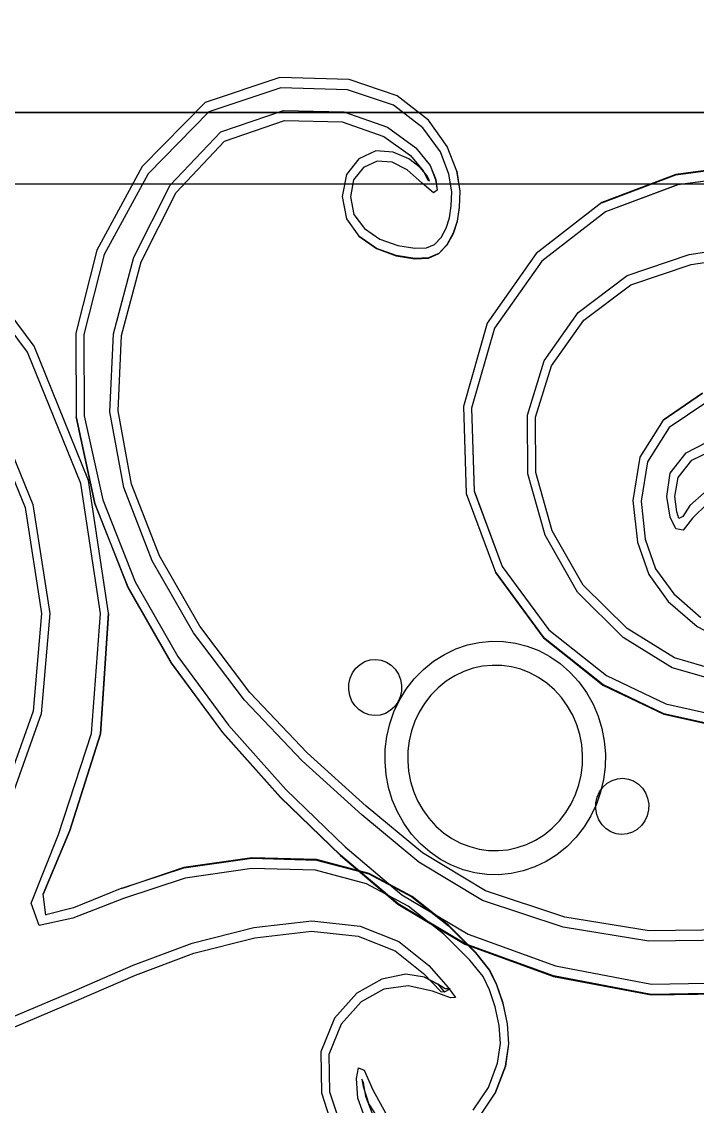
# Model space of a CAD drawing. Header units: millimetres. Extents: x 174511 to 265775, y -1918 to 26385.
# Drawn here: x 255693 to 255960.4, y 2125.6 to 2555 of the extents above; entities that cross this region are included whole.
import ezdxf

# ---------------------------------------------------------------- set-up
doc = ezdxf.new("R2010")
doc.units = ezdxf.units.MM

msp = doc.modelspace()

# ---------------------------------------------------------------- linework, layer by layer
at = {"color": 2, "true_color": 0xffff00}
for points in [[(255972.96, 2191.39), (255941.26, 2191.01), (255907.29, 2196.47), (255875.45, 2207.11), (255850.17, 2222.28), (255827.62, 2241.03), (255803.96, 2262.4), (255781.11, 2286.42), (255760.97, 2313.12), (255744.67, 2341.53), (255733.34, 2370.65), (255727.91, 2400.59), (255729.33, 2431.45), (255737.36, 2461.81), (255751.77, 2490.27), (255771.76, 2511.44), (255796.55, 2519.93), (255820.46, 2519.34), (255837.79, 2513.27), (255849.04, 2505.07), (255854.72, 2498.13), (255856.86, 2492.52), (255857.5, 2488.34), (255855.95, 2487.31), (255851.51, 2491.15), (255845.58, 2496.34), (255839.59, 2499.35), (255833.76, 2499.8), (255828.32, 2497.32), (255824.39, 2492.45), (255823.1, 2485.72), (255824.5, 2478.74), (255828.65, 2473.11), (255834.73, 2468.97), (255841.91, 2466.46), (255848.59, 2465.36), (255853.2, 2465.48), (255856.45, 2466.87), (255859.05, 2469.62), (255861.01, 2473.27), (255862.31, 2477.34), (255863.04, 2482.08), (255863.27, 2487.69), (255862.12, 2494.66), (255858.74, 2503.46), (255851.84, 2512.96), (255840.19, 2522), (255822, 2528.11), (255795.54, 2528.81), (255767.1, 2519.3), (255742.97, 2494.76), (255725.63, 2462.84), (255717.55, 2431.16), (255717.69, 2399), (255725.02, 2365.66), (255737.9, 2333.2), (255754.72, 2303.68), (255774.82, 2276.51), (255797.54, 2251.07), (255821.05, 2228.37), (255843.51, 2209.38), (255869.67, 2193.76), (255904.27, 2181.17), (255942.32, 2173.97), (255978.84, 2174.54)], [(255972.96, 2191.39), (255941.26, 2191.01), (255907.29, 2196.47), (255875.45, 2207.11), (255850.17, 2222.28), (255827.62, 2241.03), (255803.96, 2262.4), (255781.11, 2286.42), (255760.97, 2313.12), (255744.67, 2341.53), (255733.34, 2370.65), (255727.91, 2400.59), (255729.33, 2431.45), (255737.36, 2461.81), (255751.76, 2490.27), (255771.76, 2511.44), (255796.55, 2519.93), (255820.46, 2519.34), (255837.79, 2513.27), (255849.04, 2505.07), (255854.72, 2498.13), (255856.85, 2492.52), (255857.5, 2488.34), (255855.95, 2487.3), (255851.51, 2491.15), (255845.58, 2496.34), (255839.59, 2499.35), (255833.76, 2499.8), (255828.32, 2497.32), (255824.39, 2492.45), (255823.1, 2485.72), (255824.5, 2478.74), (255828.65, 2473.11), (255834.73, 2468.97), (255841.9, 2466.46), (255848.59, 2465.36), (255853.2, 2465.48), (255856.45, 2466.87), (255859.05, 2469.62), (255861.01, 2473.27), (255862.31, 2477.34), (255863.04, 2482.08), (255863.27, 2487.69), (255862.12, 2494.66), (255858.74, 2503.46), (255851.84, 2512.96), (255840.18, 2522), (255822, 2528.11), (255795.54, 2528.81), (255767.09, 2519.3), (255742.97, 2494.76), (255725.63, 2462.84), (255717.55, 2431.16), (255717.69, 2399), (255725.02, 2365.66), (255737.9, 2333.2), (255754.72, 2303.68), (255774.82, 2276.5), (255797.54, 2251.07), (255821.05, 2228.37), (255843.51, 2209.38), (255869.67, 2193.76), (255904.27, 2181.17), (255942.32, 2173.97), (255978.84, 2174.54)], [(255985.48, 2498.96), (255951.87, 2494.45), (255922.68, 2483.37), (255922.7, 2483.37), (255951.88, 2494.42), (255951.88, 2494.4), (255985.49, 2498.88)], [(255985.48, 2498.96), (255951.87, 2494.45), (255922.69, 2483.37), (255922.7, 2483.37), (255951.88, 2494.42), (255951.88, 2494.4), (255985.49, 2498.88)], [(255985.71, 2494.82), (255952.67, 2490.43), (255924.11, 2479.69), (255898.84, 2460.17), (255880.09, 2433.68), (255871.09, 2402.03), (255872.07, 2369.22), (255883.24, 2339.27), (255901.69, 2314.24), (255924.53, 2296.2), (255947.93, 2284.98), (255968.1, 2280.41)], [(255985.71, 2494.82), (255952.66, 2490.43), (255924.11, 2479.69), (255898.84, 2460.17), (255880.09, 2433.68), (255871.09, 2402.02), (255872.07, 2369.21), (255883.24, 2339.27), (255901.69, 2314.24), (255924.53, 2296.2), (255947.93, 2284.98), (255968.1, 2280.41)], [(255871.76, 2124.05), (255877.78, 2133.02), (255881.37, 2142.65), (255882.54, 2150.49), (255881.98, 2157.59), (255880.39, 2164.96), (255878.13, 2171.72), (255875.6, 2176.97), (255870.38, 2183.41), (255860.07, 2193.75), (255845.98, 2204.89), (255829.44, 2213.71), (255809.24, 2219.05), (255784.14, 2219.74), (255757.65, 2215.96), (255733.27, 2207.86), (255713.26, 2200.06), (255699.85, 2197.2), (255696.71, 2206), (255707.51, 2233.17), (255720.54, 2273.23), (255724.12, 2320.7), (255716.32, 2372.15), (255695.23, 2424.14), (255662.24, 2468.43)], [(255871.76, 2124.05), (255877.78, 2133.02), (255881.37, 2142.65), (255882.54, 2150.49), (255881.98, 2157.59), (255880.39, 2164.96), (255878.13, 2171.72), (255875.6, 2176.97), (255870.38, 2183.41), (255860.07, 2193.75), (255845.98, 2204.89), (255829.44, 2213.7), (255809.24, 2219.04), (255784.14, 2219.74), (255757.65, 2215.96), (255733.27, 2207.86), (255713.26, 2200.06), (255699.85, 2197.2), (255696.71, 2206), (255707.51, 2233.17), (255720.54, 2273.23), (255724.12, 2320.7), (255716.32, 2372.15), (255695.23, 2424.14), (255662.24, 2468.43)], [(255967.62, 2294.34), (255950.52, 2299.22), (255931.03, 2311.24), (255912.96, 2329.16), (255900.15, 2351.69), (255893.33, 2376), (255893.22, 2399.27), (255899.87, 2420.79), (255913.34, 2439.87), (255932.73, 2454.54), (255957.17, 2462.82), (255987.59, 2467.48)], [(255967.62, 2294.34), (255950.52, 2299.21), (255931.03, 2311.24), (255912.96, 2329.16), (255900.15, 2351.69), (255893.32, 2376), (255893.22, 2399.27), (255899.87, 2420.79), (255913.33, 2439.87), (255932.73, 2454.54), (255957.17, 2462.82), (255987.59, 2467.48)], [(255679.19, 2408.36), (255697.37, 2363.93), (255704.06, 2320.77), (255700.64, 2281.01), (255688.47, 2246.8)], [(255679.19, 2408.36), (255697.37, 2363.93), (255704.06, 2320.77), (255700.64, 2281), (255688.47, 2246.8)], [(255962.54, 2407.91), (255946.99, 2397.25), (255946.99, 2397.25), (255962.54, 2407.89)], [(255962.54, 2407.91), (255946.99, 2397.25), (255946.99, 2397.25), (255962.54, 2407.89)], [(255963.85, 2404.14), (255949.26, 2394.33), (255940.72, 2380.82), (255938.17, 2365.17), (255939.83, 2350.11), (255943.94, 2338.36), (255951.09, 2328.52), (255961.86, 2319.17)], [(255963.85, 2404.14), (255949.25, 2394.33), (255940.72, 2380.82), (255938.17, 2365.17), (255939.83, 2350.11), (255943.94, 2338.36), (255951.09, 2328.51), (255961.86, 2319.17)], [(255979.17, 2170.47), (255942.13, 2169.9), (255903.56, 2177.18), (255868.49, 2189.94), (255841.97, 2205.78), (255819.23, 2225.01), (255795.49, 2247.93), (255772.56, 2273.61), (255752.21, 2301.13), (255735.13, 2331.15), (255721.98, 2364.32), (255714.49, 2398.56), (255714.49, 2398.56), (255714.48, 2398.55), (255721.92, 2364.27), (255735.03, 2331.07), (255752.12, 2301.04), (255772.49, 2273.53), (255795.44, 2247.85), (255819.19, 2224.93), (255841.93, 2205.67), (255868.45, 2189.79), (255903.53, 2177.01), (255942.12, 2169.72), (255979.19, 2170.3)], [(255979.17, 2170.47), (255942.13, 2169.9), (255903.56, 2177.18), (255868.49, 2189.94), (255841.97, 2205.78), (255819.23, 2225.01), (255795.49, 2247.93), (255772.56, 2273.61), (255752.21, 2301.13), (255735.13, 2331.15), (255721.98, 2364.32), (255714.49, 2398.56), (255714.49, 2398.56), (255714.48, 2398.55), (255721.92, 2364.27), (255735.03, 2331.07), (255752.12, 2301.04), (255772.49, 2273.53), (255795.44, 2247.85), (255819.19, 2224.93), (255841.93, 2205.67), (255868.45, 2189.79), (255903.53, 2177.01), (255942.12, 2169.72), (255979.19, 2170.3)], [(255964.5, 2364.27), (255958.57, 2358.47), (255954.89, 2353.75), (255951.93, 2354.18), (255949.74, 2358.91), (255948.33, 2367.07), (255949.75, 2376.32), (255956.02, 2384.35), (255968.02, 2390.5)], [(255964.5, 2364.27), (255958.58, 2358.47), (255954.89, 2353.75), (255951.94, 2354.18), (255949.74, 2358.91), (255948.34, 2367.07), (255949.75, 2376.32), (255956.03, 2384.36), (255968.02, 2390.5)], [(255968.03, 2276.32), (255947.16, 2281.02), (255923.09, 2292.55), (255899.59, 2311.15), (255899.59, 2311.15), (255880.5, 2337.11), (255880.49, 2337.11), (255899.59, 2311.14), (255923.07, 2292.45), (255947.14, 2280.88), (255968.01, 2276.23)], [(255968.03, 2276.32), (255947.17, 2281.02), (255923.09, 2292.55), (255899.6, 2311.15), (255899.59, 2311.15), (255880.5, 2337.11), (255880.5, 2337.11), (255899.59, 2311.14), (255923.07, 2292.45), (255947.14, 2280.88), (255968.01, 2276.23)], [(255613.4, 2107.64), (255637.21, 2127.83), (255663.45, 2147.37), (255689.06, 2160.9), (255713.71, 2171.3), (255737.11, 2181.41), (255760.43, 2190.15), (255784.85, 2196.4), (255807.85, 2199.04), (255826.94, 2196.93), (255842.3, 2190.78), (255854.11, 2181.31), (255861.78, 2172.59), (255864.74, 2168.69), (255862.77, 2168.56), (255855.65, 2171.16), (255845.98, 2173.35), (255836.39, 2171.96), (255827.36, 2166.91), (255819.39, 2158.13), (255814.54, 2146.11), (255814.86, 2131.37), (255819.93, 2115.93)], [(255613.4, 2107.64), (255637.21, 2127.83), (255663.45, 2147.37), (255689.06, 2160.9), (255713.71, 2171.3), (255737.11, 2181.41), (255760.43, 2190.15), (255784.84, 2196.4), (255807.85, 2199.04), (255826.94, 2196.93), (255842.3, 2190.78), (255854.11, 2181.31), (255861.78, 2172.59), (255864.74, 2168.68), (255862.77, 2168.56), (255855.65, 2171.16), (255845.98, 2173.35), (255836.39, 2171.96), (255827.35, 2166.91), (255819.39, 2158.13), (255814.54, 2146.11), (255814.86, 2131.37), (255819.93, 2115.93)], [(255829.53, 2119.33), (255826.08, 2128.84), (255825.5, 2136.57), (255826.33, 2140.83), (255828.5, 2139.91), (255831.93, 2132.07), (255837.18, 2122.73)], [(255829.53, 2119.33), (255826.08, 2128.84), (255825.5, 2136.56), (255826.33, 2140.83), (255828.5, 2139.91), (255831.93, 2132.07), (255837.18, 2122.73)]]:
    msp.add_lwpolyline(points, dxfattribs=at)
for points in [[(255866.21, 2481.55), (255865.37, 2476.07), (255863.79, 2471.24), (255861.34, 2466.73), (255858.07, 2463.26), (255854.03, 2461.51), (255848.62, 2461.3), (255841.27, 2462.45), (255833.38, 2465.29), (255833.39, 2465.28), (255826.42, 2470.11), (255826.43, 2470.11), (255833.39, 2465.26), (255841.27, 2462.36), (255848.62, 2461.16), (255854.03, 2461.42), (255858.09, 2463.22), (255861.41, 2466.68), (255863.92, 2471.16), (255865.5, 2476.01), (255866.33, 2481.52), (255866.54, 2487.96), (255865.23, 2495.82), (255865.22, 2495.83), (255865.22, 2495.83), (255866.48, 2487.97)], [(255866.21, 2481.55), (255865.37, 2476.07), (255863.79, 2471.24), (255861.34, 2466.73), (255858.07, 2463.26), (255854.03, 2461.51), (255848.62, 2461.3), (255841.26, 2462.45), (255833.38, 2465.29), (255833.39, 2465.28), (255826.42, 2470.11), (255826.42, 2470.11), (255833.39, 2465.26), (255841.26, 2462.36), (255848.62, 2461.16), (255854.03, 2461.42), (255858.08, 2463.22), (255861.41, 2466.68), (255863.92, 2471.16), (255865.5, 2476.01), (255866.33, 2481.52), (255866.54, 2487.96), (255865.23, 2495.82), (255865.22, 2495.83), (255865.22, 2495.83), (255866.48, 2487.97)], [(255712.07, 2234.77), (255701.46, 2209.6), (255701.47, 2209.58), (255712.07, 2234.77), (255724.11, 2273.06), (255727.33, 2320.64), (255727.33, 2320.76), (255724.11, 2273.09)], [(255712.07, 2234.77), (255701.46, 2209.6), (255701.47, 2209.58), (255712.07, 2234.77), (255724.11, 2273.06), (255727.33, 2320.64), (255727.33, 2320.76), (255724.11, 2273.09)], [(255885.14, 2158.24), (255885.75, 2150.31), (255884.45, 2141.5), (255884.46, 2141.5), (255880.48, 2130.8), (255880.48, 2130.8), (255884.47, 2141.51), (255885.82, 2150.32), (255885.27, 2158.27), (255883.55, 2166.36), (255881.08, 2173.73), (255878.28, 2179.51), (255872.73, 2186.42), (255862.04, 2197.18), (255847.52, 2208.67), (255830.47, 2217.77), (255809.72, 2223.29), (255784.06, 2224.01), (255757.16, 2220.14), (255732.68, 2211.89), (255732.67, 2211.91), (255757.17, 2220.06), (255757.17, 2220.03), (255784.06, 2223.83), (255809.7, 2223.1), (255830.43, 2217.59), (255847.46, 2208.51), (255861.97, 2197.05), (255872.65, 2186.31), (255878.18, 2179.42), (255880.96, 2173.65), (255883.42, 2166.31)], [(255885.14, 2158.24), (255885.75, 2150.31), (255884.45, 2141.5), (255884.46, 2141.5), (255880.48, 2130.8), (255880.48, 2130.8), (255884.47, 2141.51), (255885.82, 2150.32), (255885.27, 2158.27), (255883.55, 2166.36), (255881.08, 2173.73), (255878.28, 2179.51), (255872.73, 2186.42), (255862.04, 2197.18), (255847.52, 2208.67), (255830.47, 2217.77), (255809.72, 2223.29), (255784.06, 2224.01), (255757.16, 2220.14), (255732.68, 2211.89), (255732.67, 2211.91), (255757.17, 2220.06), (255757.17, 2220.03), (255784.06, 2223.83), (255809.7, 2223.1), (255830.43, 2217.59), (255847.46, 2208.51), (255861.97, 2197.05), (255872.65, 2186.31), (255878.17, 2179.42), (255880.96, 2173.65), (255883.42, 2166.31)], [(255862.66, 2172.09), (255860.56, 2172.07), (255857.69, 2173.98), (255852.49, 2176.75), (255852.5, 2176.75), (255857.67, 2173.96), (255857.66, 2173.96), (255860.26, 2170.86), (255860.28, 2170.88), (255860.35, 2170.95)], [(255862.66, 2172.09), (255860.56, 2172.07), (255857.69, 2173.98), (255852.5, 2176.75), (255852.5, 2176.75), (255857.67, 2173.96), (255857.66, 2173.96), (255860.26, 2170.86), (255860.28, 2170.88), (255860.35, 2170.95)]]:
    msp.add_lwpolyline(points, close=True, dxfattribs=at)
at = {"color": 2, "true_color": 0xffff00, "extrusion": (1.98952e-13, -2.38419e-07, 1)}
for points in [[(255912.49, 2232.15), (255908.86, 2228.45), (255904.85, 2225.21), (255900.56, 2222.48), (255896.07, 2220.34), (255891.44, 2218.76), (255886.71, 2217.74), (255881.92, 2217.29), (255877.13, 2217.4), (255872.37, 2218.06), (255867.7, 2219.27), (255863.17, 2221.03), (255858.81, 2223.33), (255854.68, 2226.17), (255850.83, 2229.54), (255847.33, 2233.39), (255844.27, 2237.63), (255841.7, 2242.18), (255839.67, 2246.93), (255838.18, 2251.84), (255837.23, 2256.86), (255836.8, 2261.93), (255836.9, 2267.01), (255837.52, 2272.05), (255838.67, 2276.99), (255840.33, 2281.8), (255842.5, 2286.41), (255845.18, 2290.79), (255848.36, 2294.87), (255851.99, 2298.58), (255856, 2301.82), (255860.29, 2304.54), (255864.78, 2306.69), (255869.41, 2308.27), (255874.14, 2309.28), (255878.93, 2309.73), (255883.72, 2309.63), (255888.48, 2308.97), (255893.15, 2307.76), (255897.68, 2306), (255902.04, 2303.7), (255906.17, 2300.86), (255910.02, 2297.48), (255913.52, 2293.64), (255916.58, 2289.39), (255919.15, 2284.85), (255921.18, 2280.09), (255922.67, 2275.18), (255923.62, 2270.17), (255924.05, 2265.1), (255923.95, 2260.02), (255923.33, 2254.98), (255922.18, 2250.04), (255920.52, 2245.23), (255918.35, 2240.62), (255915.67, 2236.24)], [(255912.49, 2232.15), (255908.86, 2228.45), (255904.85, 2225.21), (255900.56, 2222.48), (255896.07, 2220.34), (255891.44, 2218.76), (255886.71, 2217.74), (255881.92, 2217.29), (255877.13, 2217.4), (255872.37, 2218.06), (255867.7, 2219.27), (255863.17, 2221.03), (255858.81, 2223.33), (255854.68, 2226.17), (255850.83, 2229.54), (255847.33, 2233.39), (255844.27, 2237.63), (255841.7, 2242.18), (255839.67, 2246.93), (255838.18, 2251.84), (255837.23, 2256.86), (255836.8, 2261.93), (255836.9, 2267.01), (255837.52, 2272.04), (255838.67, 2276.99), (255840.32, 2281.8), (255842.5, 2286.41), (255845.18, 2290.79), (255848.36, 2294.87), (255851.99, 2298.58), (255856, 2301.82), (255860.29, 2304.54), (255864.78, 2306.69), (255869.41, 2308.27), (255874.14, 2309.28), (255878.93, 2309.73), (255883.72, 2309.63), (255888.48, 2308.97), (255893.15, 2307.76), (255897.68, 2306), (255902.04, 2303.7), (255906.16, 2300.86), (255910.02, 2297.48), (255913.52, 2293.64), (255916.58, 2289.39), (255919.15, 2284.85), (255921.18, 2280.09), (255922.67, 2275.18), (255923.62, 2270.17), (255924.05, 2265.1), (255923.95, 2260.02), (255923.32, 2254.98), (255922.18, 2250.03), (255920.52, 2245.23), (255918.35, 2240.61), (255915.67, 2236.24)], [(255839.26, 2300.23), (255840.86, 2298.64), (255842.1, 2296.73), (255842.95, 2294.58), (255843.35, 2292.3), (255843.31, 2289.98), (255842.8, 2287.71), (255841.86, 2285.61), (255840.53, 2283.76), (255838.87, 2282.25), (255836.94, 2281.13), (255834.84, 2280.47), (255832.65, 2280.28), (255830.48, 2280.57), (255828.41, 2281.34), (255826.53, 2282.55), (255824.94, 2284.15), (255823.69, 2286.06), (255822.84, 2288.21), (255822.43, 2290.49), (255822.49, 2292.81), (255822.99, 2295.08), (255823.93, 2297.18), (255825.26, 2299.03), (255826.93, 2300.54), (255828.85, 2301.66), (255830.95, 2302.32), (255833.14, 2302.51), (255835.32, 2302.21), (255837.39, 2301.45)], [(255839.26, 2300.23), (255840.86, 2298.64), (255842.1, 2296.73), (255842.95, 2294.58), (255843.35, 2292.3), (255843.31, 2289.97), (255842.8, 2287.71), (255841.86, 2285.61), (255840.53, 2283.76), (255838.87, 2282.25), (255836.94, 2281.13), (255834.84, 2280.47), (255832.65, 2280.28), (255830.48, 2280.57), (255828.4, 2281.34), (255826.53, 2282.55), (255824.94, 2284.15), (255823.69, 2286.06), (255822.84, 2288.2), (255822.43, 2290.49), (255822.49, 2292.81), (255822.99, 2295.07), (255823.93, 2297.17), (255825.26, 2299.03), (255826.93, 2300.54), (255828.85, 2301.65), (255830.95, 2302.32), (255833.14, 2302.51), (255835.32, 2302.21), (255837.39, 2301.45)], [(255905.86, 2238.65), (255908.39, 2241.89), (255910.52, 2245.36), (255912.24, 2249.01), (255913.55, 2252.82), (255914.46, 2256.74), (255914.95, 2260.74), (255915.03, 2264.77), (255914.7, 2268.8), (255913.94, 2272.77), (255912.76, 2276.66), (255911.15, 2280.42), (255909.11, 2284.04), (255906.68, 2287.41), (255903.9, 2290.47), (255900.84, 2293.15), (255897.56, 2295.4), (255894.11, 2297.22), (255890.52, 2298.61), (255886.82, 2299.57), (255883.04, 2300.1), (255879.24, 2300.18), (255875.44, 2299.82), (255871.69, 2299.02), (255868.02, 2297.77), (255864.46, 2296.07), (255861.06, 2293.9), (255857.87, 2291.33), (255854.99, 2288.38), (255852.46, 2285.14), (255850.33, 2281.67), (255848.61, 2278.02), (255847.3, 2274.21), (255846.39, 2270.28), (255845.9, 2266.29), (255845.82, 2262.25), (255846.15, 2258.23), (255846.91, 2254.25), (255848.09, 2250.37), (255849.7, 2246.6), (255851.74, 2242.99), (255854.17, 2239.62), (255856.95, 2236.56), (255860.01, 2233.88), (255863.29, 2231.63), (255866.74, 2229.81), (255870.33, 2228.41), (255874.03, 2227.45), (255877.81, 2226.93), (255881.61, 2226.84), (255885.41, 2227.2), (255889.16, 2228.01), (255892.83, 2229.26), (255896.39, 2230.96), (255899.79, 2233.12), (255902.98, 2235.7)], [(255905.86, 2238.65), (255908.39, 2241.89), (255910.52, 2245.35), (255912.24, 2249.01), (255913.55, 2252.82), (255914.46, 2256.74), (255914.95, 2260.74), (255915.03, 2264.77), (255914.7, 2268.8), (255913.94, 2272.77), (255912.76, 2276.66), (255911.15, 2280.42), (255909.11, 2284.04), (255906.68, 2287.41), (255903.9, 2290.47), (255900.83, 2293.15), (255897.56, 2295.4), (255894.11, 2297.22), (255890.52, 2298.61), (255886.82, 2299.57), (255883.04, 2300.1), (255879.24, 2300.18), (255875.44, 2299.82), (255871.69, 2299.02), (255868.02, 2297.77), (255864.46, 2296.07), (255861.06, 2293.9), (255857.87, 2291.33), (255854.99, 2288.38), (255852.46, 2285.14), (255850.33, 2281.67), (255848.61, 2278.02), (255847.3, 2274.21), (255846.39, 2270.28), (255845.9, 2266.28), (255845.82, 2262.25), (255846.15, 2258.23), (255846.91, 2254.25), (255848.09, 2250.37), (255849.7, 2246.6), (255851.74, 2242.99), (255854.17, 2239.62), (255856.95, 2236.56), (255860.01, 2233.88), (255863.29, 2231.63), (255866.74, 2229.81), (255870.33, 2228.41), (255874.03, 2227.45), (255877.81, 2226.93), (255881.61, 2226.84), (255885.41, 2227.2), (255889.16, 2228), (255892.83, 2229.26), (255896.39, 2230.96), (255899.79, 2233.12), (255902.98, 2235.7)], [(255937.1, 2253.18), (255938.69, 2251.59), (255939.94, 2249.67), (255940.79, 2247.53), (255941.19, 2245.24), (255941.14, 2242.92), (255940.63, 2240.66), (255939.7, 2238.56), (255938.36, 2236.71), (255936.7, 2235.19), (255934.78, 2234.08), (255932.67, 2233.41), (255930.49, 2233.22), (255928.31, 2233.52), (255926.24, 2234.29), (255924.37, 2235.5), (255922.77, 2237.09), (255921.52, 2239), (255920.68, 2241.15), (255920.27, 2243.43), (255920.32, 2245.76), (255920.83, 2248.02), (255921.77, 2250.12), (255923.1, 2251.97), (255924.76, 2253.48), (255926.69, 2254.6), (255928.79, 2255.27), (255930.98, 2255.46), (255933.15, 2255.16), (255935.22, 2254.39)], [(255937.1, 2253.18), (255938.69, 2251.59), (255939.94, 2249.67), (255940.79, 2247.53), (255941.19, 2245.24), (255941.14, 2242.92), (255940.63, 2240.66), (255939.7, 2238.56), (255938.36, 2236.71), (255936.7, 2235.19), (255934.78, 2234.08), (255932.67, 2233.41), (255930.49, 2233.22), (255928.31, 2233.52), (255926.24, 2234.29), (255924.37, 2235.5), (255922.77, 2237.09), (255921.52, 2239), (255920.68, 2241.15), (255920.27, 2243.43), (255920.32, 2245.76), (255920.83, 2248.02), (255921.77, 2250.12), (255923.1, 2251.97), (255924.76, 2253.48), (255926.69, 2254.6), (255928.79, 2255.27), (255930.98, 2255.46), (255933.15, 2255.16), (255935.22, 2254.39)]]:
    msp.add_lwpolyline(points, close=True, dxfattribs=at)
at = {"color": 2, "true_color": 0xffff00}
for points in [[(256730.3, 2500.87, 0), (256626.95, 2494.4, 0), (256411.3, 2491.66, 0), (256410.43, 2491.66, 0), (256407.8, 2491.66, 0), (255974.34, 2490.74, 0), (255427.79, 2490.74, 0), (255427.79, 2809.09, 0), (255427.79, 2901.52, 0), (255974.34, 2901.52, 0), (256407.78, 2902.44, 0), (256613.84, 2905.18, 0), (256706.98, 2911.65, 0), (256800.15, 2923.74, 0)], [(256730.3, 2500.87, 0), (256626.95, 2494.4, 0), (256411.3, 2491.66, 0), (255974.83, 2490.74, 0), (255427.79, 2490.74, 0), (255427.79, 2509.09, 0), (255427.79, 2519.09, 0), (255974.77, 2519.09, 0), (256410.87, 2520, 0), (256410.43, 2520, 0), (255974.71, 2519.09, 0), (255427.79, 2519.09, 0), (255427.79, 2873.18, 0), (255974.71, 2873.18, 0), (256410.43, 2874.09, 0), (256623.74, 2876.84, 0), (256724.54, 2883.31, 0), (256822.71, 2895.39, 0)], [(255972.66, 2195.46, 0), (255941.44, 2195.09, 0), (255907.96, 2200.47, 0), (255876.58, 2210.95, 0), (255851.66, 2225.91, 0), (255829.39, 2244.43, 0), (255805.97, 2265.6, 0), (255783.34, 2289.37, 0), (255763.48, 2315.69, 0), (255747.47, 2343.54, 0), (255736.4, 2371.9, 0), (255731.13, 2400.91, 0), (255731.12, 2400.91, 0), (255732.49, 2430.74, 0), (255732.49, 2430.75, 0), (255740.22, 2460.01, 0), (255754.07, 2487.38, 0), (255773.26, 2507.72, 0), (255797.04, 2515.87, 0), (255819.89, 2515.34, 0), (255836.32, 2509.64, 0), (255846.84, 2502.09, 0), (255851.95, 2496.05, 0), (255853.76, 2492.42, 0), (255854.39, 2492.07, 0), (255853.51, 2494.02, 0), (255850.77, 2497.27, 0), (255846.27, 2500.76, 0), (255840.09, 2503.41, 0), (255833.17, 2503.84, 0), (255826.46, 2500.67, 0), (255821.51, 2494.48, 0), (255819.89, 2485.82, 0), (255821.55, 2476.95, 0), (255821.54, 2476.95, 0), (255826.43, 2470.11, 0), (255826.46, 2470.08, 0), (255833.44, 2465.21, 0), (255841.3, 2462.33, 0), (255848.63, 2461.16, 0), (255854.03, 2461.42, 0), (255858.09, 2463.22, 0), (255861.41, 2466.68, 0), (255863.92, 2471.16, 0), (255865.5, 2476.01, 0), (255866.33, 2481.52, 0), (255866.54, 2487.97, 0), (255865.23, 2495.84, 0), (255861.47, 2505.61, 0), (255854.03, 2515.98, 0), (255841.65, 2525.65, 0), (255822.59, 2532.11, 0), (255795.11, 2532.88, 0), (255765.65, 2523.03, 0), (255740.68, 2497.64, 0), (255722.73, 2464.59, 0), (255714.37, 2431.77, 0), (255714.47, 2398.54, 0), (255721.92, 2364.27, 0), (255735.03, 2331.07, 0), (255752.12, 2301.05, 0), (255772.49, 2273.53, 0), (255795.44, 2247.86, 0), (255819.19, 2224.93, 0), (255841.93, 2205.67, 0), (255868.45, 2189.79, 0), (255903.53, 2177.01, 0), (255942.12, 2169.72, 0), (255979.19, 2170.3, 0)], [(255972.65, 2195.46, 0), (255941.44, 2195.09, 0), (255907.96, 2200.47, 0), (255876.58, 2210.95, 0), (255851.66, 2225.91, 0), (255829.39, 2244.43, 0), (255805.97, 2265.6, 0), (255783.34, 2289.37, 0), (255763.48, 2315.69, 0), (255747.47, 2343.54, 0), (255736.4, 2371.9, 0), (255731.13, 2400.91, 0), (255731.12, 2400.91, 0), (255732.49, 2430.74, 0), (255732.49, 2430.75, 0), (255740.22, 2460.01, 0), (255754.07, 2487.38, 0), (255773.26, 2507.72, 0), (255797.04, 2515.87, 0), (255819.89, 2515.34, 0), (255836.32, 2509.63, 0), (255846.84, 2502.09, 0), (255851.95, 2496.05, 0), (255853.76, 2492.42, 0), (255854.39, 2492.07, 0), (255853.5, 2494.02, 0), (255850.77, 2497.27, 0), (255846.27, 2500.76, 0), (255840.09, 2503.41, 0), (255833.17, 2503.84, 0), (255826.46, 2500.67, 0), (255821.51, 2494.48, 0), (255819.89, 2485.82, 0), (255821.55, 2476.95, 0), (255821.54, 2476.95, 0), (255826.43, 2470.1, 0), (255826.46, 2470.08, 0), (255833.44, 2465.21, 0), (255841.3, 2462.33, 0), (255848.63, 2461.16, 0), (255854.03, 2461.42, 0), (255858.08, 2463.22, 0), (255861.41, 2466.68, 0), (255863.92, 2471.16, 0), (255865.5, 2476.01, 0), (255866.33, 2481.52, 0), (255866.54, 2487.96, 0), (255865.23, 2495.83, 0), (255861.47, 2505.61, 0), (255854.03, 2515.98, 0), (255841.65, 2525.65, 0), (255822.59, 2532.11, 0), (255795.11, 2532.88, 0), (255765.65, 2523.03, 0), (255740.68, 2497.64, 0), (255722.73, 2464.59, 0), (255714.37, 2431.77, 0), (255714.47, 2398.54, 0), (255721.92, 2364.27, 0), (255735.03, 2331.07, 0), (255752.12, 2301.05, 0), (255772.49, 2273.53, 0), (255795.44, 2247.85, 0), (255819.19, 2224.93, 0), (255841.93, 2205.67, 0), (255868.45, 2189.79, 0), (255903.53, 2177.01, 0), (255942.12, 2169.72, 0), (255979.19, 2170.3, 0)], [(255985.49, 2498.97, 0), (255951.89, 2494.47, 0), (255922.71, 2483.4, 0), (255896.68, 2463.22, 0), (255877.26, 2435.7, 0), (255867.91, 2402.61, 0), (255868.91, 2368.29, 0), (255880.53, 2337.07, 0), (255899.63, 2311.06, 0), (255923.1, 2292.4, 0), (255947.15, 2280.87, 0), (255968.01, 2276.23, 0)], [(255985.49, 2498.97, 0), (255951.89, 2494.47, 0), (255922.71, 2483.4, 0), (255896.68, 2463.22, 0), (255877.26, 2435.69, 0), (255867.91, 2402.61, 0), (255868.9, 2368.29, 0), (255880.52, 2337.06, 0), (255899.63, 2311.06, 0), (255923.1, 2292.4, 0), (255947.15, 2280.87, 0), (255968.01, 2276.23, 0)], [(255873.81, 2120.86, 0), (255880.48, 2130.79, 0), (255884.47, 2141.5, 0), (255885.82, 2150.32, 0), (255885.27, 2158.27, 0), (255883.55, 2166.37, 0), (255881.08, 2173.73, 0), (255878.28, 2179.52, 0), (255872.73, 2186.43, 0), (255862.04, 2197.18, 0), (255847.52, 2208.67, 0), (255830.47, 2217.77, 0), (255809.72, 2223.29, 0), (255784.06, 2224.01, 0), (255757.16, 2220.15, 0), (255732.68, 2211.89, 0), (255732.67, 2211.91, 0), (255732.67, 2211.92, 0), (255713.48, 2204.16, 0), (255702.5, 2201.4, 0), (255702.51, 2201.37, 0), (255702.52, 2201.29, 0), (255701.47, 2209.58, 0), (255712.07, 2234.77, 0), (255724.11, 2273.09, 0), (255727.33, 2320.79, 0), (255719.37, 2373.41, 0), (255697.86, 2426.51, 0), (255664.23, 2471.73, 0)], [(255873.81, 2120.86, 0), (255880.48, 2130.79, 0), (255884.47, 2141.5, 0), (255885.82, 2150.32, 0), (255885.26, 2158.27, 0), (255883.55, 2166.37, 0), (255881.08, 2173.73, 0), (255878.28, 2179.52, 0), (255872.73, 2186.42, 0), (255862.04, 2197.18, 0), (255847.52, 2208.67, 0), (255830.47, 2217.77, 0), (255809.72, 2223.29, 0), (255784.06, 2224.01, 0), (255757.16, 2220.15, 0), (255732.68, 2211.89, 0), (255732.67, 2211.91, 0), (255732.67, 2211.92, 0), (255713.48, 2204.16, 0), (255702.5, 2201.4, 0), (255702.51, 2201.37, 0), (255702.52, 2201.29, 0), (255701.47, 2209.58, 0), (255712.07, 2234.77, 0), (255724.11, 2273.09, 0), (255727.33, 2320.79, 0), (255719.37, 2373.41, 0), (255697.86, 2426.51, 0), (255664.23, 2471.73, 0)], [(255967.71, 2298.44, 0), (255951.44, 2303.13, 0), (255932.71, 2314.74, 0), (255915.3, 2331.97, 0), (255903.03, 2353.49, 0), (255896.51, 2376.58, 0), (255896.37, 2398.5, 0), (255902.68, 2418.75, 0), (255915.49, 2436.84, 0), (255934.16, 2450.86, 0), (255934.16, 2450.86, 0), (255958.02, 2458.86, 0), (255987.92, 2463.44, 0)], [(255967.71, 2298.44, 0), (255951.44, 2303.13, 0), (255932.71, 2314.74, 0), (255915.3, 2331.96, 0), (255903.03, 2353.49, 0), (255896.51, 2376.58, 0), (255896.37, 2398.5, 0), (255902.67, 2418.75, 0), (255915.49, 2436.84, 0), (255934.15, 2450.86, 0), (255934.16, 2450.86, 0), (255958.02, 2458.86, 0), (255987.92, 2463.44, 0)], [(255676.58, 2405.98, 0), (255694.32, 2362.67, 0), (255700.85, 2320.69, 0), (255700.85, 2320.71, 0), (255697.5, 2282.05, 0), (255697.5, 2282.06, 0), (255685.59, 2248.67, 0)], [(255676.58, 2405.98, 0), (255694.32, 2362.67, 0), (255700.85, 2320.69, 0), (255700.85, 2320.71, 0), (255697.5, 2282.05, 0), (255697.5, 2282.06, 0), (255685.59, 2248.67, 0)], [(255962.54, 2407.91, 0), (255946.99, 2397.25, 0), (255937.72, 2382.55, 0), (255934.95, 2365.44, 0), (255936.76, 2348.97, 0), (255941.23, 2336.17, 0), (255948.93, 2325.52, 0), (255960.4, 2315.53, 0), (255973.47, 2308.72, 0)], [(255962.54, 2407.91, 0), (255946.99, 2397.25, 0), (255937.72, 2382.55, 0), (255934.95, 2365.44, 0), (255936.76, 2348.97, 0), (255941.23, 2336.17, 0), (255948.93, 2325.52, 0), (255960.4, 2315.53, 0), (255973.47, 2308.72, 0)], [(255963.19, 2368.49, 0), (255957.44, 2363.5, 0), (255954.66, 2359.1, 0), (255953.19, 2358.26, 0), (255952.38, 2360.94, 0), (255951.57, 2367.08, 0), (255952.85, 2374.59, 0), (255958.29, 2381.37, 0), (255958.29, 2381.37, 0), (255969.24, 2386.76, 0)], [(255963.19, 2368.49, 0), (255957.44, 2363.5, 0), (255954.66, 2359.1, 0), (255953.19, 2358.26, 0), (255952.38, 2360.94, 0), (255951.57, 2367.08, 0), (255952.84, 2374.59, 0), (255958.29, 2381.37, 0), (255958.29, 2381.37, 0), (255969.24, 2386.76, 0)], [(255690.27, 2157.11, 0), (255714.75, 2167.43, 0), (255714.75, 2167.44, 0), (255738.01, 2177.5, 0), (255738.01, 2177.49, 0), (255761.13, 2186.16, 0), (255785.2, 2192.33, 0), (255807.71, 2194.95, 0), (255826.17, 2192.96, 0), (255840.86, 2187.1, 0), (255852.08, 2178.14, 0), (255858.87, 2171.06, 0), (255860.26, 2170.86, 0), (255860.28, 2170.88, 0), (255860.35, 2170.95, 0), (255862.66, 2172.09, 0), (255860.56, 2172.07, 0), (255857.69, 2173.98, 0), (255852.49, 2176.75, 0), (255845.03, 2177.86, 0), (255835.55, 2175.91, 0), (255825.61, 2170.32, 0), (255816.76, 2160.52, 0), (255811.33, 2147.16, 0), (255811.66, 2130.86, 0), (255817.07, 2114.01, 0)], [(255690.27, 2157.11, 0), (255714.75, 2167.43, 0), (255714.74, 2167.44, 0), (255738, 2177.5, 0), (255738.01, 2177.49, 0), (255761.13, 2186.16, 0), (255785.2, 2192.33, 0), (255807.71, 2194.95, 0), (255826.16, 2192.96, 0), (255840.86, 2187.1, 0), (255852.08, 2178.14, 0), (255858.87, 2171.06, 0), (255860.26, 2170.86, 0), (255860.28, 2170.88, 0), (255860.35, 2170.95, 0), (255862.66, 2172.09, 0), (255860.56, 2172.07, 0), (255857.69, 2173.98, 0), (255852.49, 2176.75, 0), (255845.03, 2177.86, 0), (255835.55, 2175.91, 0), (255825.61, 2170.32, 0), (255816.76, 2160.52, 0), (255811.33, 2147.16, 0), (255811.66, 2130.86, 0), (255817.07, 2114.01, 0)], [(255832.37, 2121.32, 0), (255829.26, 2129.44, 0), (255828.34, 2135.06, 0), (255827.68, 2136.36, 0), (255828.11, 2133.45, 0), (255830.42, 2126.45, 0), (255835.36, 2118.69, 0)], [(255832.37, 2121.32, 0), (255829.26, 2129.44, 0), (255828.34, 2135.06, 0), (255827.68, 2136.36, 0), (255828.1, 2133.45, 0), (255830.42, 2126.45, 0), (255835.36, 2118.69, 0)]]:
    msp.add_polyline3d(points, dxfattribs=at)

doc.saveas('drawing.dxf')
